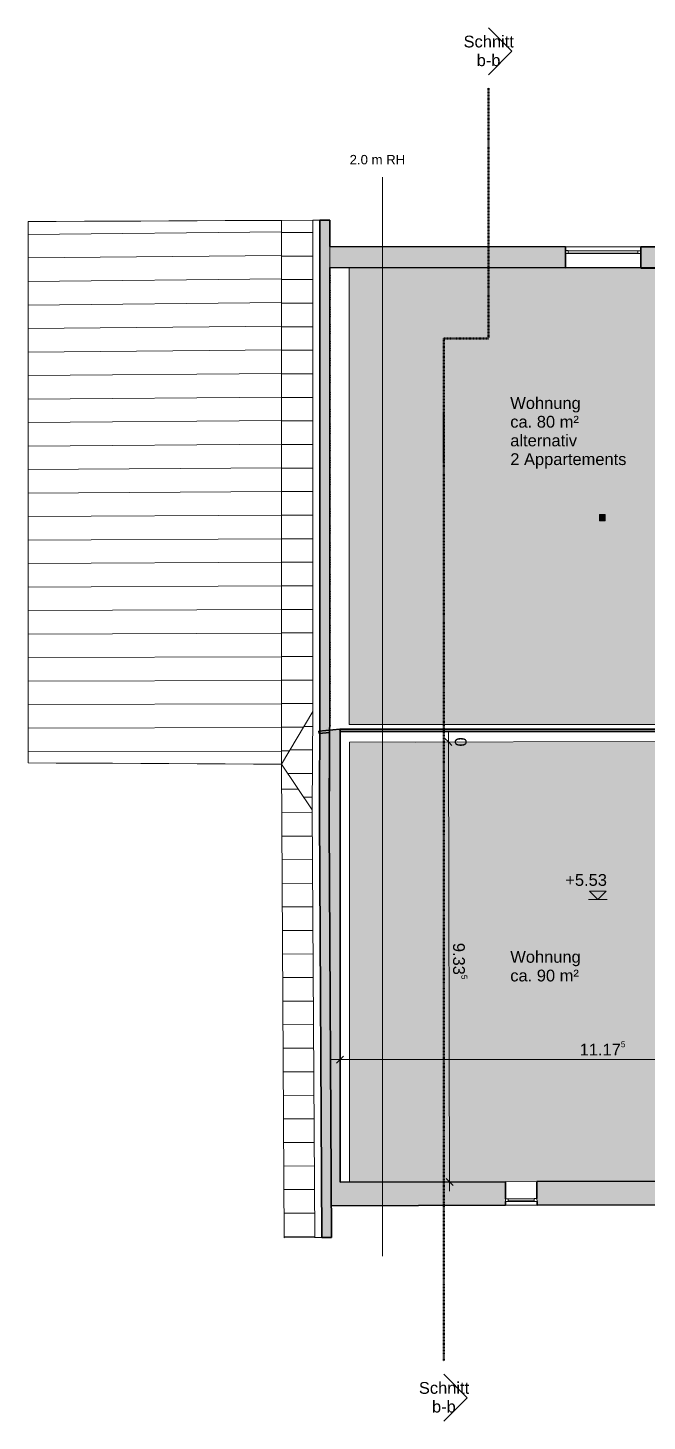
# Model space of a CAD drawing. Header units: millimetres. Extents: x -14559 to 22009, y -19333 to 10906.
# Drawn here: x -14559 to -1416, y -19333 to 10237 of the extents above; entities that cross this region are included whole.
import ezdxf

# ---------------------------------------------------------------- set-up
doc = ezdxf.new("R2010")
doc.units = ezdxf.units.MM
for name, pattern in [('Achse', [10, 5, -2.5, 0, -2.5]), ('Verdeckt', [3, 2, -1]), ('Über Schnittebene 1', [1, 0, -1])]:
    doc.linetypes.add(name, pattern=pattern)
for name, color, linetype, lineweight in [('A-ANNO-DIMS', 211, 'Continuous', 9), ('A-ANNO-DIMS-100', 211, 'Continuous', 9), ('A-DETL', 90, 'Continuous', 9), ('A-DETL-GENF', 92, 'Continuous', 9), ('A-DETL-HDLN', 90, 'Verdeckt', 9), ('A-DETL-THIN', 151, 'Continuous', 9), ('A-GLAZ', 151, 'Continuous', 9), ('A-ROOF', 132, 'Continuous', 9), ('A-ROOF-FNSH', 132, 'Continuous', 9), ('A-ROOF-PATT', 132, 'Continuous', 9), ('A-WALL', 113, 'Continuous', 9), ('A-WALL-PATT', 111, 'Continuous', 35), ('G-ANNO-DIMS', 111, 'Continuous', 9), ('G-ANNO-SYMB', 111, 'Continuous', 9), ('G-ANNO-TEXT', 231, 'Continuous', 9), ('S-COLS', 52, 'Continuous', 9)]:
    doc.layers.add(name, color=color, linetype=linetype, lineweight=lineweight)
doc.styles.add('Arial_1', font='arial.ttf', dxfattribs={"height": 250})
doc.styles.add('Arial_2', font='arial.ttf', dxfattribs={"height": 200})
doc.dimstyles.new('2_5mm_-_Arial', dxfattribs={"dimscale": 304.8, "dimtxt": 255.06485, "dimasz": 0.492126, "dimexe": 0.656168, "dimexo": 0.0625, "dimgap": 0.164042, "dimtad": 1, "dimdec": 1, "dimlfac": 0.1, "dimrnd": 0.5, "dimdsep": 46, "dimtxsty": 'Arial_1', "dimblk1": 'OBLIQUE', "dimblk2": 'OBLIQUE', "dimsah": 1, "dimcen": 0.09, "dimdle": 0.656168, "dimazin": 0, "dimtfac": 1, "dimtdec": 4, "dimtix": 1, "dimtmove": 0, "dimatfit": 3, "dimfxl": 2.296588, "dimfxlon": 1, "dimtvp": 1, "dimtolj": 1, "dimtzin": 0, "dimarcsym": 2})
doc.dimstyles.new('2_5mm_-_Arial_1', dxfattribs={"dimscale": 304.8, "dimtxt": 255.06485, "dimasz": 0.492126, "dimexe": 0.656168, "dimexo": 0.0625, "dimgap": 0.164042, "dimtad": 1, "dimlfac": 0.001, "dimrnd": 0.005, "dimzin": 0, "dimdsep": 46, "dimtxsty": 'Arial_1', "dimblk1": 'OBLIQUE', "dimblk2": 'OBLIQUE', "dimsah": 1, "dimcen": 0.09, "dimdle": 0.656168, "dimazin": 0, "dimtfac": 1, "dimtdec": 4, "dimtix": 1, "dimtmove": 0, "dimatfit": 3, "dimfxl": 2.296588, "dimfxlon": 1, "dimtvp": 1, "dimtolj": 1, "dimtzin": 0, "dimarcsym": 2})

# ---------------------------------------------------------------- blocks, each defined once
blk = doc.blocks.new('Holzträger - 120 x 140-455512-1_ Dachgeschoss HG')
at = {"layer": 'S-COLS'}
blk.add_hatch(color=256, dxfattribs=at).paths.add_polyline_path([(-60, -70), (60, -70), (60, 70), (-60, 70)], flags=0)
for p, q in [((60, 70), (-60, 70)), ((-60, 70), (-60, -70)), ((60, -70), (60, 70)), ((-60, -70), (60, -70))]:
    blk.add_line(p, q, dxfattribs=at)
blk = doc.blocks.new('FP_1-1_ Dachgeschoss HG')
at = {"layer": 'A-ROOF-PATT'}
for p, q in [((-14559, 5851), (-9179, 5911)), ((-14559, 5353), (-9179, 5409)), ((-14559, 4854), (-9179, 4908)), ((-14559, 4355), (-9179, 4407)), ((-14559, 3856), (-9179, 3906)), ((-14559, 3357), (-9179, 3405)), ((-14559, 2859), (-9179, 2903)), ((-14559, 2360), (-9179, 2402)), ((-14559, 1861), (-9179, 1901)), ((-14559, 1362), (-9179, 1400)), ((-14559, 863), (-9179, 899)), ((-14559, 365), (-9179, 397)), ((-14559, -134), (-9179, -104)), ((-14559, -633), (-9179, -605)), ((-14559, -1132), (-9179, -1106)), ((-14559, -1631), (-9179, -1607)), ((-14559, -2130), (-9179, -2109)), ((-14559, -2628), (-9179, -2610)), ((-14559, -3127), (-9179, -3111)), ((-14559, -3626), (-9179, -3612)), ((-14559, -4125), (-9179, -4113)), ((-14559, -4624), (-9179, -4615)), ((-14559, -5122), (-9179, -5116))]:
    blk.add_line(p, q, dxfattribs=at)
blk = doc.blocks.new('Fenster 1-flg - Variabel - Fenster 1-flg - Variabel-531558-1_ Dachgeschoss HG')
at = {"layer": 'A-GLAZ'}
for p, q in [((-335, -170), (-335, -110)), ((-335, -110), (-275, -110)), ((-275, -170), (-335, -170)), ((-275, -110), (-275, -170)), ((275, -110), (-275, -110)), ((-275, -140), (275, -140)), ((-275, -170), (275, -170)), ((275, -170), (275, -110)), ((275, -110), (335, -110)), ((335, -170), (275, -170)), ((335, -110), (335, -170))]:
    blk.add_line(p, q, dxfattribs=at)
blk = doc.blocks.new('Fenster 1-flg - Variabel - Fenster 1-flg - Variabel-533997-1_ Dachgeschoss HG')
at = {"layer": 'A-GLAZ'}
for p, q in [((-740, 145), (-800, 145)), ((-800, 85), (-740, 85)), ((-740, 85), (-740, 145)), ((-740, 145), (740, 145)), ((-740, 115), (740, 115)), ((740, 85), (-740, 85)), ((800, 145), (740, 145)), ((740, 145), (740, 85)), ((740, 85), (800, 85))]:
    blk.add_line(p, q, dxfattribs=at)
blk = doc.blocks.new('Höhenkoten - Fertig-4502-1_ Dachgeschoss HG')
at = {"layer": 'G-ANNO-DIMS'}
for p, q in [((-2.01, 0), (1.98, 0)), ((1.77, 1.77), (-1.77, 1.77)), ((0, 0), (-1.77, 1.77)), ((0, 0), (1.77, 1.77))]:
    blk.add_line(p, q, dxfattribs=at)
blk = doc.blocks.new('Schnitt - Name-2324-1_ Dachgeschoss HG')
at = {"layer": 'G-ANNO-SYMB'}
for p, q in [((-12.7, 0), (-7.72, 4.98)), ((-7.72, 4.98), (-2.75, 0))]:
    blk.add_line(p, q, dxfattribs=at)
blk = doc.blocks.new('DIMBLOCK1-1_ Dachgeschoss HG')
at = {"layer": 'A-ANNO-DIMS-100'}
for p, q in [((-5635, -4719), (-5634, -4919)), ((-6334, -4921), (-5434, -4919)), ((-5634, -4919), (-6334, -4921)), ((-6334, -4921), (-5434, -4919)), ((-5634, -4919), (-6334, -4921))]:
    blk.add_line(p, q, dxfattribs=at)
at = {"layer": 'A-ANNO-DIMS-100', "lineweight": 25}
for q in [(-5709, -4845), (-5709, -4845), (-5559, -4994), (-5559, -4994)]:
    blk.add_line((-5634, -4919), q, dxfattribs=at)
at = {"layer": 'A-ANNO-DIMS-100', "color": 0, "insert": (-5248, -4821), "char_height": 250, "width": 232.62, "attachment_point": 1, "rotation": 270.1564, "line_spacing_factor": 0.941778, "style": 'Arial_1'}
blk.add_mtext('0', dxfattribs=at)
blk = doc.blocks.new('_Oblique')
at = {"color": 0, "linetype": 'ByBlock', "lineweight": -2}
blk.add_line((-0.5, -0.5), (0.5, 0.5), dxfattribs=at)
blk = doc.blocks.new('DIMBLOCK2-1_ Dachgeschoss HG')
at = {"layer": 'A-ANNO-DIMS-100'}
for p, q in [((-6334, -4921), (-5434, -4919)), ((-5634, -4919), (-6334, -4921)), ((-5634, -4919), (-5608, -14456)), ((-4909, -14254), (-5809, -14256)), ((-5609, -14256), (-4909, -14254))]:
    blk.add_line(p, q, dxfattribs=at)
at = {"layer": 'A-ANNO-DIMS-100', "lineweight": 25}
for p, q in [((-5634, -4919), (-5709, -4845)), ((-5634, -4919), (-5559, -4994)), ((-5609, -14256), (-5684, -14181)), ((-5609, -14256), (-5534, -14330))]:
    blk.add_line(p, q, dxfattribs=at)
at = {"layer": 'A-ANNO-DIMS-100', "color": 0, "insert": (-5236, -9182), "char_height": 250, "width": 970.26, "attachment_point": 1, "rotation": 270.1564, "line_spacing_factor": 0.941778, "style": 'Arial_1'}
blk.add_mtext('9.33\\A2\\H0.5x;\\S5^  ;\\H2x;', dxfattribs=at)
blk = doc.blocks.new('DIMBLOCK3-1_ Dachgeschoss HG')
at = {"layer": 'A-ANNO-DIMS-100'}
for p, q in [((-7934, -10959), (-7934, -11859)), ((-7934, -11659), (-7934, -10959)), ((3240, -12359), (3240, -11459)), ((-8134, -11659), (3440, -11659)), ((3240, -11659), (3240, -12359))]:
    blk.add_line(p, q, dxfattribs=at)
at = {"layer": 'A-ANNO-DIMS-100', "lineweight": 25}
for p, q in [((-7934, -11659), (-8009, -11734)), ((-7934, -11659), (-7859, -11584)), ((3240, -11659), (3165, -11734)), ((3240, -11659), (3315, -11584))]:
    blk.add_line(p, q, dxfattribs=at)
at = {"layer": 'A-ANNO-DIMS-100', "color": 0, "insert": (-2848, -11272), "char_height": 250, "width": 1202.88, "attachment_point": 1, "line_spacing_factor": 0.941778, "style": 'Arial_1'}
blk.add_mtext('11.17\\A2\\H0.5x;\\S5^  ;\\H2x;', dxfattribs=at)

msp = doc.modelspace()

# ---------------------------------------------------------------- hatches: boundary and pattern name
at = {"layer": 'A-DETL-GENF', "transparency": 33554534}
for color, points in [(140, [(1417.983, -4551.033), (1417.983, 5148.967), (-7740.321, 5148.967), (-7740.321, -4551.033), (-2158.59, -4551.033)]), (101, [(-7733.558, -14261.302), (2764.629, -14232.641), (2749.312, -4897.789), (-7733.558, -4925.096), (-7733.558, -10352.625)])]:
    msp.add_hatch(color=color, dxfattribs=at).paths.add_polyline_path(points, flags=0)
at = {"layer": 'A-ROOF-PATT'}
h = msp.add_hatch(dxfattribs=at)
h.set_pattern_fill('FP_1', color=256, style=0, pattern_type=2)
h.set_pattern_definition([(0, (-5752.4, 394.5), (0, 500), [])])
h.paths.add_polyline_path([(-9175.017, -5393.007), (-8514.032, -4275.298), (-8514.032, 6154.275), (-9175.017, 6151.307), (-9175.017, -5389.543)], flags=0)
msp.add_hatch(color=256, dxfattribs=at).paths.add_polyline_path([(-8321.527, -15436.402), (-8113.533, -15435.46), (-8164.277, -6645.396), (-8153.208, -3932.253), (-8153.208, 6155.896), (-8363.689, 6154.95), (-8363.689, -4133.899), (-8373.248, -6477.128), (-8350.875, -10352.625)], flags=0)
h = msp.add_hatch(dxfattribs=at)
h.set_pattern_fill('FP_2', color=256, style=0, pattern_type=2)
h.set_pattern_definition([(359.766, (-2358.4, -4613.73), (2.042, 499.996), [])])
h.paths.add_polyline_path([(-8522.519, -6355.845), (-8514.032, -4275.298), (-9175.017, -5393.007)], flags=0)
h = msp.add_hatch(dxfattribs=at)
h.set_pattern_fill('FP_3', color=256, style=0, pattern_type=2)
h.set_pattern_definition([(0.331, (-5781, -10401.26), (-2.89, 499.99), [])])
h.paths.add_polyline_path([(-9117.017, -15440.007), (-8470.095, -15437.076), (-8522.519, -6355.845), (-9175.017, -5393.007), (-9146.386, -10352.625)], flags=0)
at = {"layer": 'A-WALL-PATT', "lineweight": 9}
h = msp.add_hatch(color=256, dxfattribs=at)
h.paths.add_polyline_path([(12173.576, 5113.108), (12173.576, 5347.74), (3549.728, 5410.863), (3530.767, 5389.461), (3531.467, 5578.593), (-1550.132, 5587.698), (-1550.918, 5148.967), (1417.983, 5148.967), (1417.983, 5132.379), (11389.359, 5114.514)], flags=0)
h.paths.add_polyline_path([(-7740.321, 5148.788), (-7740.321, 5148.967), (-3150.921, 5148.967), (-3150.13, 5590.564), (-8153.208, 5599.528), (-8153.208, 5149.528)], flags=0)
h = msp.add_hatch(color=256, dxfattribs=at)
h.paths.add_polyline_path([(1417.983, 5132.379), (1417.983, 5148.967), (-1550.918, 5148.967), (-1550.939, 5137.698)], flags=0)
h.paths.add_polyline_path([(-3150.936, 5140.565), (-3150.921, 5148.967), (-7740.321, 5148.788)], flags=0)
for points in [[(-8378.459, -4742.249), (-7929.731, -4696.247), (-7934.83, -4646.508), (-8383.558, -4692.51)], [(-8117.419, -14762.352), (-7933.558, -14761.85), (-7933.558, -4696.64), (-8156.405, -4719.485), (-8164.268, -6646.924), (-8142.876, -10352.625)], [(-416.091, -4696.377), (-416.508, -4646.377), (-7933.558, -4646.377), (-7933.558, -4696.377), (-2158.59, -4696.377)]]:
    msp.add_hatch(color=256, dxfattribs=at).paths.add_polyline_path(points, flags=0)
h = msp.add_hatch(color=256, dxfattribs=at)
h.paths.add_polyline_path([(-7933.558, -14761.85), (-4423.378, -14752.267), (-4424.743, -14252.269), (-7933.558, -14261.848)], flags=0)
h.paths.add_polyline_path([(-3753.38, -14750.438), (-993.391, -14742.903), (-994.756, -14242.904), (-3754.745, -14250.439), (-3753.598, -14670.602)], flags=0)
h.paths.add_polyline_path([(-323.393, -14741.073), (3461.333, -14730.741), (3459.434, -14230.744), (-324.758, -14241.075), (-323.611, -14661.074)], flags=0)

# ---------------------------------------------------------------- linework, layer by layer
at = {"layer": 'A-DETL', "linetype": 'Über Schnittebene 1'}
msp.add_line((-8135.596, -4605.481), (-8135.596, 5129.785), dxfattribs=at)
at = {"layer": 'A-DETL', "lineweight": 35}
msp.add_line((-5735.596, 1026.645), (-5735.596, 2066.645), dxfattribs=at)
at = {"layer": 'A-DETL-HDLN'}
msp.add_line((-7035.596, -15829.307), (-7035.596, 7070.693), dxfattribs=at)
at = {"layer": 'A-DETL-THIN'}
for p, q in [((1417.983, 5148.967), (-7740.321, 5148.967)), ((-7740.321, 5148.967), (-7740.321, -4551.033)), ((-7740.321, -4551.033), (1417.983, -4551.033)), ((2749.312, -4897.789), (-7733.558, -4925.096)), ((-7733.558, -4925.096), (-7733.558, -14261.302)), ((-7733.558, -14261.302), (2764.629, -14232.641))]:
    msp.add_line(p, q, dxfattribs=at)
at = {"layer": 'A-ROOF'}
for p, q in [((-8514.032, 6154.275), (-9175.017, 6151.307)), ((-9175.017, 6151.307), (-9175.017, -5393.007)), ((-9175.017, -5393.007), (-8514.032, -4275.298)), ((-9175.017, -5393.007), (-9117.017, -15440.007)), ((-8522.519, -6355.845), (-9175.017, -5393.007)), ((-9117.017, -15440.007), (-8470.095, -15437.076))]:
    msp.add_line(p, q, dxfattribs=at)
at = {"layer": 'A-ROOF', "color": 7, "lineweight": 35}
for p, q in [((-8153.208, 6155.896), (-8363.689, 6154.95)), ((-8363.689, -4133.899), (-8363.689, 6154.95)), ((-8153.208, 5599.528), (-8153.208, 6155.896)), ((-8153.208, -3932.253), (-8153.208, 5149.528)), ((-8373.248, -6477.128), (-8363.689, -4133.899)), ((-8164.277, -6645.396), (-8153.208, -3932.253)), ((-8321.527, -15436.402), (-8373.248, -6477.128)), ((-8113.533, -15435.46), (-8164.268, -6646.924)), ((-8321.527, -15436.402), (-8113.533, -15435.46))]:
    msp.add_line(p, q, dxfattribs=at)
at = {"layer": 'A-ROOF', "flags": 128}
for points in [[(-9175.017, 6151.307), (-9772.795, 6148.648), (-10370.573, 6145.989), (-10968.35, 6143.33), (-11566.128, 6140.671), (-12163.906, 6138.012), (-12761.684, 6135.353), (-13359.462, 6132.694), (-13957.239, 6130.035), (-14555.017, 6127.376)], [(-14555.017, 6127.376), (-14555.017, 4850.798), (-14555.017, 3574.219), (-14555.017, 2297.641), (-14555.017, 1021.063), (-14555.017, -255.515), (-14555.017, -1532.093), (-14555.017, -2808.671), (-14555.017, -4085.25), (-14555.017, -5361.828)], [(-9175.017, -5393.007), (-9175.017, -4110.306), (-9175.017, -2827.604), (-9175.017, -1544.903), (-9175.017, -262.201), (-9175.017, 1020.501), (-9175.017, 2303.202), (-9175.017, 3585.904), (-9175.017, 4868.606), (-9175.017, 6151.307)], [(-14555.017, -5361.828), (-13957.239, -5365.292), (-13359.462, -5368.757), (-12761.684, -5372.221), (-12163.906, -5375.685), (-11566.128, -5379.15), (-10968.35, -5382.614), (-10370.573, -5386.079), (-9772.795, -5389.543), (-9175.017, -5393.007)]]:
    msp.add_lwpolyline(points, dxfattribs=at)
at = {"layer": 'A-ROOF-FNSH', "color": 250}
for p, q in [((-8363.689, 6154.95), (-8514.032, 6154.275)), ((-8514.032, 6154.275), (-8514.032, -4275.298)), ((-8514.032, -4275.298), (-8522.519, -6355.845)), ((-8522.519, -6355.845), (-8470.095, -15437.076)), ((-8470.095, -15437.076), (-8321.527, -15436.402))]:
    msp.add_line(p, q, dxfattribs=at)
at = {"layer": 'A-WALL', "color": 7, "lineweight": 35}
for p, q in [((-3150.13, 5590.564), (-8153.208, 5599.528)), ((-3150.936, 5140.565), (-3150.13, 5590.564)), ((-1550.132, 5587.698), (-1550.939, 5137.698)), ((3531.46, 5578.593), (-1550.132, 5587.698)), ((-7934.83, -4646.508), (-8383.558, -4692.51)), ((-8383.558, -4692.51), (-8378.459, -4742.249)), ((-8378.459, -4742.249), (-8156.405, -4719.485)), ((-8156.405, -4719.485), (-8164.268, -6646.924)), ((-7929.731, -4696.247), (-7934.83, -4646.508)), ((-416.508, -4646.377), (-7933.558, -4646.377)), ((-7933.558, -4646.377), (-7933.558, -4696.377)), ((-7933.558, -4696.64), (-7929.731, -4696.247)), ((-7933.558, -4696.377), (-416.091, -4696.377)), ((-7933.558, -14261.848), (-7933.558, -4696.64)), ((-4423.76, -14612.267), (-4424.743, -14252.269)), ((-3754.745, -14250.439), (-3753.763, -14610.438)), ((-8117.419, -14762.352), (-4423.378, -14752.267)), ((-4423.378, -14752.267), (-4423.596, -14672.267)), ((-3753.599, -14670.438), (-3753.38, -14750.438)), ((-3753.38, -14750.438), (-993.391, -14742.903))]:
    msp.add_line(p, q, dxfattribs=at)
at = {"layer": 'A-WALL'}
for p, q in [((-8153.208, 5599.528), (-8153.208, 5149.528)), ((-3150.13, 5590.564), (-1550.132, 5587.698)), ((-1550.939, 5137.698), (-3150.936, 5140.565)), ((-4424.743, -14252.269), (-3754.745, -14250.439)), ((-3753.38, -14750.438), (-4423.378, -14752.267))]:
    msp.add_line(p, q, dxfattribs=at)
at = {"layer": 'A-WALL', "color": 136, "lineweight": 35}
for p, q in [((-8153.208, 5149.528), (-3150.936, 5140.565)), ((-1550.939, 5137.698), (1417.983, 5132.379))]:
    msp.add_line(p, q, dxfattribs=at)
at = {"layer": 'A-WALL', "color": 137, "lineweight": 35}
for p, q in [((-4424.743, -14252.269), (-7933.558, -14261.848)), ((-994.756, -14242.904), (-3754.745, -14250.439))]:
    msp.add_line(p, q, dxfattribs=at)
at = {"layer": 'G-ANNO-DIMS'}
msp.add_line((-2446.932, -8259.143), (-2462.986, -8259.143), dxfattribs=at)
at = {"layer": 'G-ANNO-SYMB', "linetype": 'Achse', "lineweight": 50}
for p, q in [((-4784.088, 8967.055), (-4784.088, 3642.917)), ((-5732.142, 3642.917), (-5732.142, -18063.258)), ((-4784.088, 3642.917), (-5732.142, 3642.917))]:
    msp.add_line(p, q, dxfattribs=at)

# ---------------------------------------------------------------- block references
at = {"layer": 'A-GLAZ'}
for name, p, rotation in [('Fenster 1-flg - Variabel - Fenster 1-flg - Variabel-533997-1_ Dachgeschoss HG', (-2350.534, 5364.131), 359.8973442560708), ('Fenster 1-flg - Variabel - Fenster 1-flg - Variabel-531558-1_ Dachgeschoss HG', (-4089.062, -14501.353), 0.1564216266792256)]:
    msp.add_blockref(name, p, dxfattribs=dict(at, rotation=rotation))
at = {"layer": 'A-ROOF'}
msp.add_blockref('FP_1-1_ Dachgeschoss HG', (0, 0), dxfattribs=at)
at = {"layer": 'G-ANNO-DIMS', "xscale": 99.99999999999993, "yscale": 99.99999999999993, "zscale": 99.99999999999993}
msp.add_blockref('Höhenkoten - Fertig-4502-1_ Dachgeschoss HG', (-2462.986, -8259.143), dxfattribs=at)
at = {"layer": 'G-ANNO-SYMB', "xscale": 99.99999999999993, "yscale": 99.99999999999993, "zscale": 99.99999999999993, "rotation": 269.9999999999996}
msp.add_blockref('Schnitt - Name-2324-1_ Dachgeschoss HG', (-4784.088, 8967.055), dxfattribs=at)
at = {"layer": 'G-ANNO-SYMB', "extrusion": (0, 0, -1), "xscale": 99.99999999999993, "yscale": 99.99999999999993, "zscale": 99.99999999999993, "rotation": 90.00000000000053}
msp.add_blockref('Schnitt - Name-2324-1_ Dachgeschoss HG', (5732.142, -18063.258), dxfattribs=at)
at = {"layer": 'S-COLS'}
msp.add_blockref('Holzträger - 120 x 140-455512-1_ Dachgeschoss HG', (-2367.443, -157.825), dxfattribs=at)

# ---------------------------------------------------------------- texts
at = {"layer": 'G-ANNO-DIMS', "insert": (-3152.969, -7722.813), "char_height": 250, "width": 1055.95983, "attachment_point": 1, "line_spacing_factor": 0.941778, "style": 'Arial_1'}
msp.add_mtext('+5.53', dxfattribs=at)
at = {"layer": 'G-ANNO-SYMB', "char_height": 250, "attachment_point": 1, "style": 'Arial_1'}
for s, insert, width in [('Schnitt', (-5312.375, 10071.604), 1274.68312), ('b-b', (-5034.563, 9674.729), 609.2825), ('Schnitt', (-6260.429, -18503.237), 1274.68312), ('b-b', (-5982.617, -18900.112), 609.2825)]:
    msp.add_mtext(s, dxfattribs=dict(at, insert=insert, width=width))
at = {"layer": 'G-ANNO-TEXT', "color": 7, "insert": (-7730.358, 7539.925), "char_height": 200, "width": 1459.07125, "attachment_point": 1, "style": 'Arial_2'}
msp.add_mtext('2.0 m RH', dxfattribs=at)
at = {"layer": 'G-ANNO-TEXT', "color": 1, "char_height": 250, "attachment_point": 1, "style": 'Arial_1'}
for s, insert, width in [('Wohnung ', (-4320.71, 2399.124), 1908.01625), ('ca. 80 m²', (-4320.71, 2002.249), 1779.74625), ('alternativ ', (-4320.71, 1605.374), 1819.83063), ('2 Appartements', (-4320.71, 1208.499), 2982.2775), ('Wohnung', (-4320.71, -9354.28), 1787.76312), ('ca. 90 m²', (-4320.71, -9751.155), 1779.74625)]:
    msp.add_mtext(s, dxfattribs=dict(at, insert=insert, width=width))

# ---------------------------------------------------------------- dimensions: what is measured, and where the dimension line sits
at = {"layer": 'A-ANNO-DIMS'}
dim = msp.add_linear_dim(base=(-6334.258610737, -4919.36475996), p1=(-6334.258610737, -4921.275808271), p2=(-6334.258610737, -4921.275808271), dimstyle='2_5mm_-_Arial', override={"dimpost": '<>', "dimfxl": 0}, dxfattribs=at)
dim.commit()
dim.dimension.update_dxf_attribs({"geometry": 'DIMBLOCK1-1_ Dachgeschoss HG', "text_midpoint": (-6334.258610737, -4741.721512286)})
dim = msp.add_linear_dim(base=(-5608.773, -14255.501), p1=(-6334.259, -4921.276), p2=(-4908.775, -14253.59), angle=270.1564216, text='\\A1;9.33\\Q;{\\A1;{\\H0.5x;\\S5^ ;}}', dimstyle='2_5mm_-_Arial_1', override={"dimpost": '<>', "dimfxl": 9440.555689}, dxfattribs=at)
dim.commit()
dim.dimension.update_dxf_attribs({"geometry": 'DIMBLOCK2-1_ Dachgeschoss HG', "text_midpoint": (-5443.789, -9586.948)})
dim = msp.add_linear_dim(base=(3239.579, -11658.676), p1=(-7933.558, -10958.676), p2=(3239.579, -12358.676), text='\\A1;11.17\\Q;{\\A1;{\\H0.5x;\\S5^ ;}}', dimstyle='2_5mm_-_Arial_1', override={"dimpost": '<>', "dimfxl": 11260.506232}, dxfattribs=at)
dim.commit()
dim.dimension.update_dxf_attribs({"geometry": 'DIMBLOCK3-1_ Dachgeschoss HG', "text_midpoint": (-2346.989, -11483.164)})

doc.saveas('drawing.dxf')
